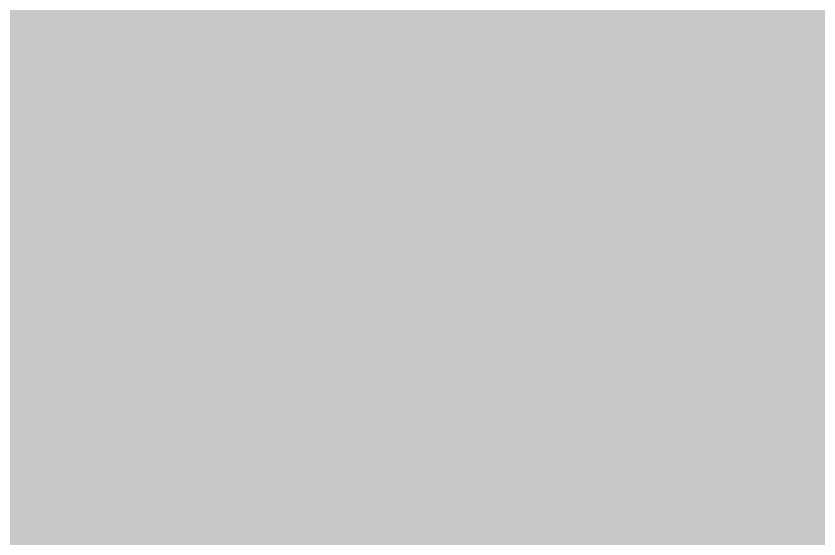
# Model space of a CAD drawing. Header units: millimetres. Extents: x 50 to 612415, y 2 to 4150.
# Drawn here: x 470093.2 to 470153.7, y 3015.6 to 3054.9 of the extents above; entities that cross this region are included whole.
import ezdxf

# ---------------------------------------------------------------- set-up
doc = ezdxf.new("R2010")
doc.units = ezdxf.units.MM
doc.layers.add('HATCH', color=8, linetype='Continuous', lineweight=9)

msp = doc.modelspace()

# ---------------------------------------------------------------- hatches: boundary and pattern name
at = {"layer": 'HATCH', "true_color": 0xccae87}
for points in [[(470093.304, 3132.09), (469761.573, 3099.927), (471407.856, 2492.235)], [(470093.304, 3128.519), (469761.573, 3096.356), (471407.856, 2488.664)], [(471407.856, 2488.664), (469761.573, 3096.356), (470093.304, 3128.519)], [(470093.304, 3124.055), (469761.573, 3091.892), (471407.856, 2484.201)], [(471407.856, 2484.201), (469761.573, 3091.892), (470093.304, 3124.055)], [(470093.304, 3122.269), (469762.81, 3090.931), (471406.207, 2483.034)], [(471406.207, 2483.034), (469762.81, 3090.931), (470093.304, 3122.269)], [(470093.304, 3121.823), (469763.12, 3090.691), (471405.794, 2482.742)], [(471405.794, 2482.742), (469763.12, 3090.691), (470093.304, 3121.823)], [(470093.304, 3119.591), (469764.666, 3089.49), (471403.732, 2481.283)], [(471403.732, 2481.283), (469764.666, 3089.49), (470093.304, 3119.591)], [(471400.434, 2478.949), (469767.14, 3087.568), (470093.304, 3116.02)]]:
    msp.add_hatch(color=43, dxfattribs=at).paths.add_polyline_path(points)

doc.saveas('drawing.dxf')
